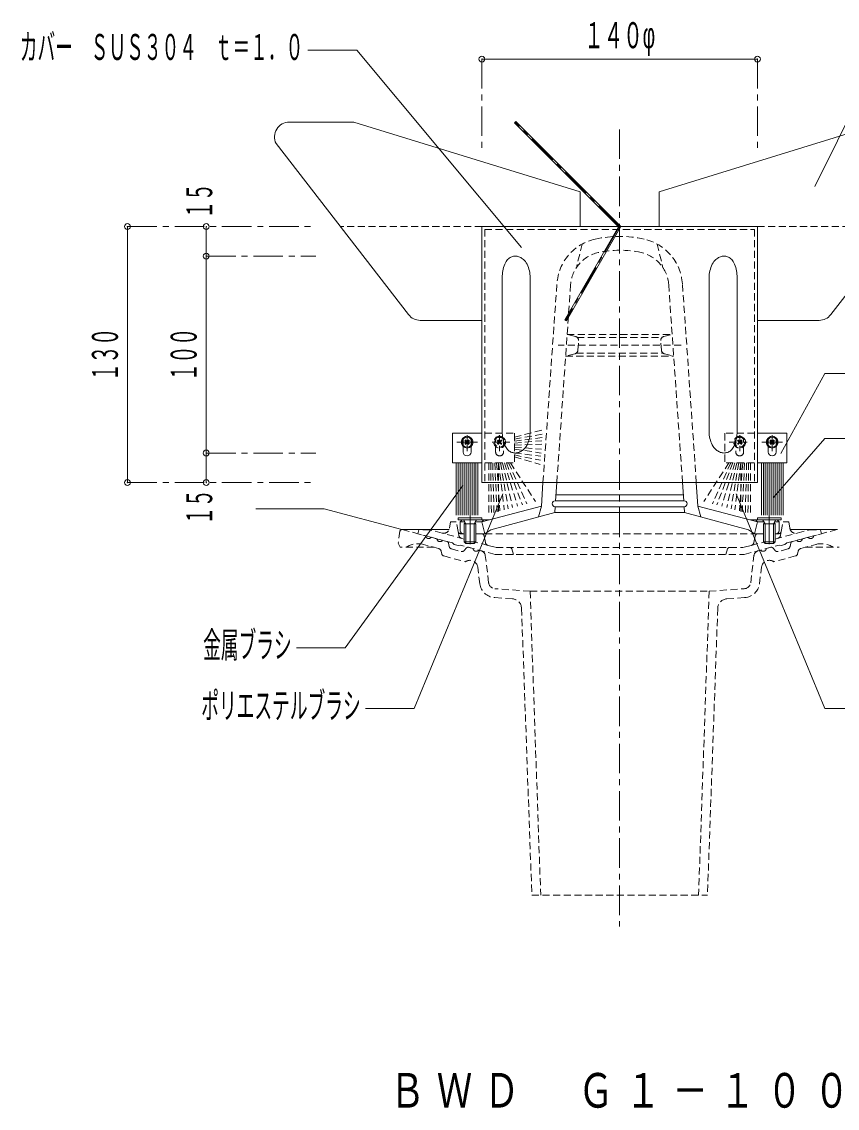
# Model space of a CAD drawing. Units: millimetres at full size, sheet at 1:3. Extents: x -304 to 319, y -571 to 476.
# Drawn here: x -304 to 111, y -571 to -19 of the extents above; entities that cross this region are included whole.
import ezdxf
from ezdxf.enums import TextEntityAlignment as Align

# ---------------------------------------------------------------- set-up
doc = ezdxf.new("R2010")
doc.units = ezdxf.units.MM
doc.header["$LTSCALE"] = 3
doc.header["$PDMODE"] = 32
doc.header["$PDSIZE"] = 3
for name, pattern in [('CHAIN1', [8, 5, -1, 1, -1]), ('CHAIN2', [12, 9, -1, 1, -1]), ('DASHED1', [1.8, 1.2, -0.6])]:
    doc.linetypes.add(name, pattern=pattern)
for name, color, linetype, lineweight in [('5-0_ 通芯', 4, 'CHAIN1', 9), ('5-2_ 鉄骨', 7, 'Continuous', 9), ('5-3_水切り', 3, 'Continuous', 9), ('5-4_イソバンド', 4, 'Continuous', 9), ('5-5_角波', 6, 'DASHED1', 9), ('5-9_建具', 4, 'DASHED1', 9), ('5-E_ 文字', 7, 'Continuous', 9), ('5-F_ 寸法', 7, 'Continuous', 9)]:
    doc.layers.add(name, color=color, linetype=linetype, lineweight=lineweight)
doc.layers.add('6-E_ 文字', color=7, linetype='Continuous')
doc.styles.add('超極細ゴシック', font='')
doc.styles.add('ＭＳ 明朝', font='')
doc.styles.get('超極細ゴシック').set_extended_font_data('超極細ゴシック')
doc.styles.get('ＭＳ 明朝').set_extended_font_data('MS Mincho')

msp = doc.modelspace()

# ---------------------------------------------------------------- linework, layer by layer
at = {"layer": '5-0_ 通芯'}
for p, q in [((0, -123.095), (-53.033, -70.062)), ((0, -73.743), (0, -478.452)), ((0, -123.095), (-27.5, -170.727))]:
    msp.add_line(p, q, dxfattribs=at)
at = {"layer": '5-2_ 鉄骨'}
msp.add_lwpolyline([(-110.633, -276.952), (-150.057, -266.388), (-184.759, -266.388)], dxfattribs=at)
at = {"layer": '5-3_水切り'}
for p, q in [((-70, -123.095), (-70, -253.095)), ((-70, -123.095), (70, -123.095)), ((70, -123.095), (70, -253.095)), ((-59.631, -148.095), (-59.631, -228.095)), ((-45.488, -148.095), (-45.488, -228.095)), ((45.488, -148.095), (45.488, -228.095)), ((59.631, -148.095), (59.631, -228.095)), ((-70, -253.095), (70, -253.095))]:
    msp.add_line(p, q, dxfattribs=at)
at = {"layer": '5-3_水切り', "linetype": 'DASHED1'}
for p, q in [((-68.5, -124.595), (-68.5, -253.095)), ((-68.5, -124.595), (68.5, -124.595)), ((68.5, -124.595), (68.5, -253.095))]:
    msp.add_line(p, q, dxfattribs=at)
at = {"layer": '5-3_水切り'}
for centre, radius, start, end in [((-41.02, -148.978), 18.632, 156.27401, 177.28557), ((-51.418, -145.086), 7.572, 131.72765, 151.56811), ((-53.714, -142.055), 3.794, 106.2563, 136.32467), ((-52.708, -144.821), 6.734, 92.76496, 107.88405), ((-53.572, -146.43), 8.353, 73.71853, 86.29762), ((-55.129, -147.707), 10.079, 55.16002, 67.24593), ((-52.551, -144.33), 5.837, 29.21698, 56.99181), ((-60.109, -148.845), 14.64, 2.93573, 30.20061), ((60.109, -148.845), 14.64, 149.79939, 177.06427), ((52.551, -144.33), 5.837, 123.00819, 150.78302), ((55.129, -147.707), 10.079, 112.75407, 124.83998), ((53.572, -146.43), 8.353, 93.70238, 106.28147), ((52.708, -144.821), 6.734, 72.11595, 87.23504), ((53.714, -142.055), 3.794, 43.67533, 73.7437), ((51.418, -145.086), 7.572, 28.43189, 48.27235), ((41.02, -148.978), 18.632, 2.71443, 23.72599), ((-41.02, -227.213), 18.632, 182.71443, 203.72599), ((-60.109, -227.345), 14.64, 329.79939, 357.06427), ((60.109, -227.345), 14.64, 182.93573, 210.20061), ((41.02, -227.213), 18.632, 336.27401, 357.28557), ((-51.418, -231.105), 7.572, 208.43189, 228.27235), ((-53.714, -234.136), 3.794, 223.67533, 253.7437), ((-55.129, -228.483), 10.079, 292.75407, 304.83998), ((-52.551, -231.86), 5.837, 303.00819, 330.78302), ((52.551, -231.86), 5.837, 209.21698, 236.99181), ((55.129, -228.483), 10.079, 235.16002, 247.24593), ((53.714, -234.136), 3.794, 286.2563, 316.32467), ((51.418, -231.105), 7.572, 311.72765, 331.56811), ((-52.708, -231.369), 6.734, 252.11595, 267.23504), ((-53.572, -229.76), 8.353, 273.70238, 286.28147), ((53.572, -229.76), 8.353, 253.71853, 266.29762), ((52.708, -231.369), 6.734, 272.76496, 287.88405)]:
    msp.add_arc(centre, radius, start, end, dxfattribs=at)
at = {"layer": '5-4_イソバンド'}
for p, q in [((-167.865, -70.062), (-135, -70.062)), ((-20, -105.418), (-135, -70.062)), ((-53.387, -70.416), (-52.679, -69.709)), ((-0.625, -123.178), (-53.387, -70.416)), ((0.625, -123.013), (-52.679, -69.709)), ((20, -105.418), (135, -70.062)), ((-107.252, -167.82), (-174.573, -80.916)), ((107.252, -167.82), (174.573, -80.916)), ((-20, -105.418), (-20, -123.095)), ((-18.031, -105.771), (-17.324, -105.064)), ((20, -105.418), (20, -123.095)), ((-27.067, -170.977), (0.625, -123.013)), ((-101.323, -170.727), (-70, -170.727)), ((101.323, -170.727), (70, -170.727))]:
    msp.add_line(p, q, dxfattribs=at)
at = {"layer": '5-4_イソバンド', "linetype": 'DASHED1'}
for p, q in [((-70, -123.095), (-141.898, -123.095)), ((70, -123.095), (141.898, -123.095)), ((-80.63, -279.095), (-79.5, -279.095)), ((79.5, -279.096), (80.63, -279.096))]:
    msp.add_line(p, q, dxfattribs=at)
at = {"layer": '5-4_イソバンド'}
msp.add_lwpolyline([(-27.067, -170.977), (-27.933, -170.477), (-0.625, -123.178)], dxfattribs=at)
for centre, start, end in [((-167.865, -77.562), 90, 206.56505), ((-101.323, -163.227), 217.76371, 270), ((101.323, -163.227), 270, 322.23629)]:
    msp.add_arc(centre, 7.5, start, end, dxfattribs=at)
at = {"layer": '5-5_角波', "color": 7, "linetype": 'Continuous'}
for p, q in [((-85, -228.095), (-85, -243.095)), ((-70, -228.095), (-85, -228.095)), ((-79.5, -231.595), (-79.5, -237.595)), ((-76.59, -231.403), (-78.693, -233.505)), ((-78.693, -231.685), (-76.59, -233.788)), ((-78.41, -231.403), (-76.307, -233.505)), ((-76.307, -231.685), (-78.41, -233.788)), ((-75.5, -237.595), (-75.5, -231.595)), ((70, -228.095), (85, -228.095)), ((75.5, -237.595), (75.5, -231.595)), ((78.41, -231.403), (76.307, -233.505)), ((76.307, -231.685), (78.41, -233.788)), ((76.59, -231.403), (78.693, -233.505)), ((78.693, -231.685), (76.59, -233.788)), ((79.5, -231.595), (79.5, -237.595)), ((85, -228.095), (85, -243.095)), ((-70, -243.095), (-85, -243.095)), ((-83, -243.095), (-83, -269.683)), ((-82, -243.095), (-82, -269.683)), ((-81, -243.095), (-81, -269.683)), ((-80, -243.095), (-80, -269.683)), ((-79, -243.095), (-79, -269.683)), ((-78, -243.095), (-78, -269.683)), ((-77, -243.095), (-77, -269.683)), ((-76, -243.095), (-76, -269.683)), ((-75, -243.095), (-75, -269.683)), ((-74, -243.095), (-74, -269.683)), ((-73, -243.095), (-73, -269.683)), ((-72, -243.095), (-72, -269.683)), ((70, -243.095), (85, -243.095)), ((72, -243.095), (72, -269.683)), ((73, -243.095), (73, -269.683)), ((74, -243.095), (74, -269.683)), ((75, -243.095), (75, -269.683)), ((76, -243.095), (76, -269.683)), ((77, -243.095), (77, -269.683)), ((78, -243.095), (78, -269.683)), ((79, -243.095), (79, -269.683)), ((80, -243.095), (80, -269.683)), ((81, -243.095), (81, -269.683)), ((82, -243.095), (82, -269.683)), ((83, -243.095), (83, -269.683))]:
    msp.add_line(p, q, dxfattribs=at)
at = {"layer": '5-5_角波', "color": 4, "linetype": 'CHAIN2'}
for p, q in [((-77.5, -229.108), (-77.5, -237.116)), ((77.5, -229.108), (77.5, -237.116)), ((-82.779, -232.595), (-72.284, -232.595)), ((82.779, -232.595), (72.284, -232.595))]:
    msp.add_line(p, q, dxfattribs=at)
at = {"layer": '5-5_角波'}
for p, q in [((-68.5, -228.095), (-53.5, -228.095)), ((-63, -237.595), (-63, -231.595)), ((-60.09, -231.403), (-62.193, -233.505)), ((-62.193, -231.685), (-60.09, -233.788)), ((-61.91, -231.403), (-59.807, -233.505)), ((-59.807, -231.685), (-61.91, -233.788)), ((-61, -229.108), (-61, -237.116)), ((-59, -231.595), (-59, -237.595)), ((-53.5, -230.095), (-39.088, -226.403)), ((-53.5, -228.095), (-53.5, -243.095)), ((-53.5, -231.095), (-39.231, -228.448)), ((-53.5, -232.095), (-39.359, -230.278)), ((53.5, -228.095), (53.5, -243.095)), ((68.5, -228.095), (53.5, -228.095)), ((59, -231.595), (59, -237.595)), ((61.91, -231.403), (59.807, -233.505)), ((59.807, -231.685), (61.91, -233.788)), ((60.09, -231.403), (62.193, -233.505)), ((62.193, -231.685), (60.09, -233.788)), ((61, -229.108), (61, -237.116)), ((63, -237.595), (63, -231.595)), ((-55.721, -232.595), (-66.216, -232.595)), ((-53.5, -233.095), (-39.47, -231.858)), ((-53.5, -234.095), (-39.593, -233.623)), ((-53.5, -235.095), (-39.771, -236.167)), ((-53.5, -236.095), (-39.905, -238.086)), ((55.721, -232.595), (66.216, -232.595)), ((-53.5, -238.095), (-40.021, -239.738)), ((-53.5, -239.095), (-40.158, -241.698)), ((-53.5, -240.095), (-40.316, -243.955)), ((-68.5, -243.095), (-53.5, -243.095)), ((-66.5, -243.095), (-66.5, -269.052)), ((-65.5, -243.095), (-65.186, -268.7)), ((-64.5, -243.095), (-63.865, -268.345)), ((-63.5, -243.095), (-62.233, -267.908)), ((-62.5, -243.095), (-60.831, -267.533)), ((-61.5, -243.095), (-58.597, -266.934)), ((-61.5, -243.095), (-61.5, -267.712)), ((-60.5, -243.095), (-56.598, -266.398)), ((-59.5, -243.095), (-54.384, -265.805)), ((-58.5, -243.095), (-51.889, -265.137)), ((-57.5, -243.095), (-49.376, -264.463)), ((-56.5, -243.095), (-47.129, -263.818)), ((-55.5, -243.095), (-42.782, -262.696)), ((55.5, -243.095), (42.782, -262.696)), ((56.5, -243.095), (47.129, -263.818)), ((57.5, -243.095), (49.376, -264.463)), ((58.5, -243.095), (51.889, -265.137)), ((68.5, -243.095), (53.5, -243.095)), ((59.5, -243.095), (54.384, -265.805)), ((60.5, -243.095), (56.598, -266.398)), ((61.5, -243.095), (58.597, -266.934)), ((62.5, -243.095), (60.831, -267.533)), ((61.5, -243.095), (61.5, -267.712)), ((63.5, -243.095), (62.233, -267.908)), ((64.5, -243.095), (63.865, -268.345)), ((65.5, -243.095), (65.186, -268.7)), ((66.5, -243.095), (66.5, -269.052))]:
    msp.add_line(p, q, dxfattribs=at)
at = {"layer": '5-5_角波', "color": 7, "linetype": 'Continuous'}
for centre, radius in [((-77.5, -232.595), 3), ((-77.5, -232.595), 2.5), ((77.5, -232.595), 3), ((77.5, -232.595), 2.5)]:
    msp.add_circle(centre, radius, dxfattribs=at)
at = {"layer": '5-5_角波'}
for centre, radius in [((-61, -232.595), 3), ((-61, -232.595), 2.5), ((61, -232.595), 3), ((61, -232.595), 2.5)]:
    msp.add_circle(centre, radius, dxfattribs=at)
at = {"layer": '5-5_角波', "color": 7, "linetype": 'Continuous'}
for centre, start, end in [((-77.5, -231.595), 90, 180), ((-77.5, -231.595), 0, 90), ((77.5, -231.595), 90, 180), ((77.5, -231.595), 0, 90), ((-77.5, -237.595), 180, 270), ((-77.5, -237.595), 270, 0), ((77.5, -237.595), 180, 270), ((77.5, -237.595), 270, 0)]:
    msp.add_arc(centre, 2, start, end, dxfattribs=at)
at = {"layer": '5-5_角波'}
for centre, start, end in [((-61, -231.595), 90, 180), ((-61, -231.595), 0, 90), ((61, -231.595), 90, 180), ((61, -231.595), 0, 90), ((-61, -237.595), 180, 270), ((-61, -237.595), 270, 0), ((61, -237.595), 180, 270), ((61, -237.595), 270, 0)]:
    msp.add_arc(centre, 2, start, end, dxfattribs=at)
at = {"layer": '5-9_建具', "color": 134, "lineweight": 5}
for p, q in [((-19, -131.955), (-22, -143.986)), ((19, -131.955), (22, -143.986)), ((-38.95, -253.095), (-31.889, -152.115)), ((-31.933, -253.095), (-24.906, -152.604)), ((31.933, -253.095), (24.906, -152.604)), ((38.95, -253.095), (31.889, -152.115)), ((-26.671, -177.855), (26.672, -177.855)), ((-22.381, -178.944), (-26.671, -177.855)), ((-21.582, -179.355), (21.582, -179.355)), ((-21.219, -185.9), (-20.878, -181.022)), ((21.219, -185.9), (20.878, -181.022)), ((22.381, -178.944), (26.672, -177.855)), ((31.285, -183.355), (-31.285, -183.355)), ((-22.008, -187.355), (22.008, -187.355)), ((-22.738, -187.703), (-27.441, -188.855)), ((-27.441, -188.855), (27.441, -188.855)), ((22.738, -187.703), (27.441, -188.855))]:
    msp.add_line(p, q, dxfattribs=at)
at = {"layer": '5-9_建具', "color": 7, "linetype": 'Continuous'}
for p, q in [((-39.782, -264.998), (-38.95, -253.095)), ((-32.58, -262.355), (-31.933, -253.095)), ((32.58, -262.355), (31.933, -253.095)), ((39.782, -264.998), (38.95, -253.095)), ((-32.79, -262.355), (32.79, -262.355)), ((-32.371, -259.355), (32.371, -259.355)), ((-70, -273.095), (-39.782, -264.998)), ((-65.5, -277.066), (-33, -268.358)), ((-39.782, -264.998), (-41.282, -270.577)), ((-33, -268.358), (-32.79, -265.355)), ((-33, -268.355), (33, -268.355)), ((-32.79, -265.355), (32.79, -265.355)), ((39.782, -264.998), (41.282, -270.577)), ((70, -273.095), (39.782, -264.998)), ((-82, -270.97), (-82, -272.096)), ((-82, -272.096), (-66.268, -272.096)), ((-81, -273.095), (-80, -272.096)), ((-81, -277.595), (-81, -273.095)), ((-81, -273.095), (-78.692, -273.095)), ((-78.13, -274.095), (-79.182, -272.223)), ((-79, -274.095), (-78.559, -273.332)), ((-73, -274.095), (-79, -274.095)), ((-79, -274.095), (-79, -283.225)), ((-78.13, -274.095), (-78.13, -284.096)), ((-73.87, -274.095), (-72.818, -272.223)), ((-73.87, -274.095), (-73.87, -284.096)), ((-73, -274.095), (-73.441, -273.332)), ((-73.308, -273.095), (-70, -273.095)), ((-73, -274.095), (-73, -283.225)), ((-70, -273.095), (-69, -272.096)), ((-70, -273.095), (-68.5, -279.096)), ((82, -272.096), (66.268, -272.096)), ((70, -273.095), (69, -272.096)), ((70, -270.97), (70, -272.096)), ((82, -270.97), (70, -270.97)), ((73.308, -273.095), (70, -273.095)), ((73.87, -274.095), (72.818, -272.223)), ((73, -274.095), (73.441, -273.332)), ((73, -274.095), (79, -274.095)), ((73, -274.095), (73, -283.225)), ((73.87, -274.095), (73.87, -284.096)), ((78.13, -274.095), (79.182, -272.223)), ((78.13, -274.095), (78.13, -284.096)), ((79, -274.095), (78.559, -273.332)), ((81, -273.095), (78.692, -273.095)), ((79, -274.095), (79, -283.225)), ((81, -273.095), (80, -272.096)), ((81, -277.595), (81, -273.095)), ((82, -270.97), (82, -272.096)), ((-110.633, -276.952), (-86.664, -276.952)), ((-79.5, -279.096), (-79, -279.096)), ((73, -279.096), (70.257, -279.096)), ((79.5, -279.096), (79, -279.096)), ((110.633, -276.952), (86.591, -276.952)), ((-78.13, -284.096), (-79, -283.225)), ((-73, -283.225), (-79, -283.225)), ((-73.87, -284.096), (-78.13, -284.096)), ((-73.87, -284.096), (-73, -283.225)), ((73.87, -284.096), (73, -283.225)), ((73, -283.225), (79, -283.225)), ((73.87, -284.096), (78.13, -284.096)), ((78.13, -284.096), (79, -283.225))]:
    msp.add_line(p, q, dxfattribs=at)
at = {"layer": '5-9_建具', "color": 7, "linetype": 'CHAIN1'}
for p, q in [((-76, -269.448), (-76, -285.777)), ((76, -269.448), (76, -285.777))]:
    msp.add_line(p, q, dxfattribs=at)
at = {"layer": '5-9_建具'}
for p, q in [((-86.493, -276.315), (-86, -273.096)), ((-83, -273.096), (-86, -273.096)), ((-82.105, -277.872), (-83, -273.096)), ((86.493, -276.315), (86, -273.096)), ((-111.623, -277.811), (-112.5, -283.952)), ((-110.5, -276.952), (-98.644, -280.129)), ((-102.5, -279.096), (-102, -277.095)), ((-96.441, -277.095), (-102, -277.095)), ((-90.235, -278.758), (-96.441, -277.095)), ((-95.746, -280.905), (-92.849, -281.682)), ((-79, -281.769), (-90.235, -278.758)), ((70.257, -279.096), (-70.257, -279.096)), ((-68.223, -283.464), (-68.78, -280.333)), ((68.223, -283.464), (68.78, -280.333)), ((79, -281.769), (90.235, -278.758)), ((82.105, -277.872), (81.732, -279.861)), ((90.235, -278.758), (96.441, -277.095)), ((95.746, -280.905), (92.849, -281.682)), ((96.441, -277.095), (102, -277.095)), ((110.5, -276.952), (98.644, -280.129)), ((102.5, -279.096), (102, -277.095)), ((-112.5, -283.952), (-111.5, -285.952)), ((-94.298, -285.952), (-111.5, -285.952)), ((-92.098, -286.542), (-99.621, -284.526)), ((-87.65, -283.075), (-89.951, -282.458)), ((-86.929, -283.84), (-86.567, -285.612)), ((-85.485, -286.76), (-80.515, -288.092)), ((-82, -285.106), (-81, -284.856)), ((-63.313, -289.595), (-81, -284.856)), ((-77.804, -286.285), (-79.004, -287.639)), ((-74.496, -286.599), (-76.797, -285.983)), ((-66.771, -285.045), (-73.119, -283.344)), ((-54.793, -286.821), (-54, -289.595)), ((54.793, -286.821), (54, -289.595)), ((66.771, -285.045), (62.852, -286.095)), ((63.313, -289.595), (81, -284.856)), ((66.771, -285.045), (73.119, -283.344)), ((74.496, -286.599), (76.797, -285.983)), ((77.804, -286.285), (79.004, -287.639)), ((85.485, -286.76), (80.515, -288.092)), ((82, -285.106), (81, -284.856)), ((82, -285.106), (84, -284.57)), ((86.929, -283.84), (86.567, -285.612)), ((87.65, -283.075), (89.951, -282.458)), ((92.098, -286.542), (99.621, -284.526)), ((94.298, -285.952), (111.5, -285.952)), ((-90.656, -288.072), (-90.418, -289.239)), ((-89.336, -290.387), (-78.369, -293.326)), ((-70.455, -287.682), (-71.598, -287.376)), ((-67.887, -293.202), (-68.253, -290.214)), ((-66.568, -303.943), (-68.253, -290.214)), ((-63.313, -289.595), (63.313, -289.595)), ((66.568, -303.943), (68.253, -290.214)), ((70.455, -287.682), (71.598, -287.376)), ((89.336, -290.387), (78.369, -293.326)), ((90.656, -288.072), (90.418, -289.239)), ((-71.034, -304.492), (-72.066, -296.088)), ((71.034, -304.492), (72.066, -296.088)), ((-45.5, -308.256), (-63.338, -307.008)), ((-45.5, -308.255), (-40.11, -462.656)), ((-45.5, -308.256), (45.5, -308.256)), ((45.5, -308.256), (40.11, -462.656)), ((45.5, -308.256), (63.338, -307.008)), ((-54.487, -312.138), (-63.652, -311.497)), ((54.487, -312.138), (63.652, -311.497)), ((-49.839, -316.947), (-44.61, -462.656)), ((49.839, -316.947), (44.61, -462.656)), ((-44.61, -462.656), (44.61, -462.656))]:
    msp.add_line(p, q, dxfattribs=at)
at = {"layer": '5-9_建具', "color": 7}
msp.add_line((-82.105, -277.872), (-81.732, -279.861), dxfattribs=at)
at = {"layer": '5-9_建具', "color": 7, "linetype": 'Continuous'}
for points in [[(65.5, -277.066), (33, -268.358), (32.79, -265.355)], [(-82, -270.97), (-70, -270.97), (-70, -272.096)], [(70, -273.095), (68.5, -279.096), (65.5, -277.066)], [(-73, -279.096), (-68.5, -279.096), (-65.5, -277.066)]]:
    msp.add_lwpolyline(points, dxfattribs=at)
at = {"layer": '5-9_建具'}
for points in [[(82.105, -277.872), (83, -273.096), (86, -273.096)], [(-82, -285.106), (-84, -284.57), (-85, -283.784), (-102.5, -279.096)], [(84, -284.57), (85, -283.784), (102.5, -279.096)], [(-66.771, -285.045), (-62.852, -286.095), (62.852, -286.095)]]:
    msp.add_lwpolyline(points, dxfattribs=at)
at = {"layer": '5-9_建具', "color": 134, "lineweight": 5}
for centre, radius, start, end in [((-6.95, -153.859), 25, 102.54309, 175.99998), ((0, -185.095), 57, 77.45692, 102.54308), ((6.95, -153.859), 25, 4.00002, 77.45691), ((-6.95, -153.859), 18, 102.54309, 175.99998), ((0, -185.095), 50, 77.45692, 102.54308), ((6.95, -153.859), 18, 4.00002, 77.45691), ((-22.873, -180.883), 2, 356.00018, 75.75797), ((22.873, -180.883), 2, 104.24203, 183.99982), ((-23.214, -185.76), 2, 283.77217, 355.99979), ((23.214, -185.76), 2, 184.00021, 256.22783)]:
    msp.add_arc(centre, radius, start, end, dxfattribs=at)
at = {"layer": '5-9_建具', "color": 7, "linetype": 'Continuous'}
for centre, radius, start, end in [((-32.79, -263.855), 1.5, 90, 270), ((32.79, -263.855), 1.5, 270, 90), ((-79.4, -272.346), 0.25, 29.32918, 90), ((-72.6, -272.346), 0.25, 90, 150.67082), ((72.6, -272.346), 0.25, 29.32918, 90), ((79.4, -272.346), 0.25, 90, 150.67082), ((-79.5, -277.595), 1.5, 180, 270), ((79.5, -277.595), 1.5, 270, 0)]:
    msp.add_arc(centre, radius, start, end, dxfattribs=at)
at = {"layer": '5-9_建具'}
for centre, radius, start, end in [((-110.633, -277.952), 1, 90, 171.8707), ((-97.034, -279.913), 1.625, 187.61929, 322.3797), ((-89.459, -275.861), 3, 254.99973, 351.29286), ((-80.63, -277.595), 1.5, 190.61565, 270), ((-79.766, -279.493), 2, 190.61488, 255.0005), ((-70.257, -280.595), 1.5, 10.08813, 90), ((70.257, -280.595), 1.5, 90, 169.91187), ((79.766, -279.493), 2, 284.9995, 349.38512), ((80.63, -277.595), 1.5, 270, 349.38435), ((89.458, -275.861), 3, 188.70714, 285.00027), ((97.034, -279.913), 1.625, 217.6203, 352.38071), ((-102.468, -295.151), 11, 74.99866, 123.25316), ((-91.238, -281.466), 1.625, 187.62059, 322.37891), ((-92.616, -288.473), 2, 11.56561, 74.99841), ((-87.909, -284.04), 1, 11.56642, 75.00078), ((-85.097, -285.312), 1.5, 191.5649, 254.99991), ((-77.056, -286.949), 1, 75.00023, 138.43498), ((-72.885, -286.384), 1.625, 187.62059, 322.38074), ((-66.254, -283.113), 2, 190.08743, 255.0005), ((-55.754, -287.096), 1, 15.94598, 90), ((55.754, -287.096), 1, 90, 164.05402), ((66.254, -283.113), 2, 284.9995, 349.91257), ((72.885, -286.384), 1.625, 217.61926, 352.37941), ((77.056, -286.949), 1, 41.56502, 104.99977), ((85.097, -285.312), 1.5, 285.00009, 348.4351), ((87.909, -284.04), 1, 104.99922, 168.43358), ((91.238, -281.466), 1.625, 217.62109, 352.37941), ((92.616, -288.473), 2, 105.00159, 168.43439), ((102.468, -295.151), 11, 56.74684, 105.00134), ((-88.948, -288.938), 1.5, 191.56418, 254.99976), ((-80.126, -286.643), 1.5, 254.99991, 318.43558), ((-71.231, -290.58), 3, 6.99973, 75.00041), ((71.231, -290.58), 3, 104.99959, 173.00027), ((80.126, -286.643), 1.5, 221.56442, 285.00009), ((88.948, -288.938), 1.5, 285.00024, 348.43582), ((-76.036, -296.575), 4, 6.99878, 125.67537), ((76.036, -296.575), 4, 54.32463, 173.00122), ((-63.094, -303.517), 8, 186.99913, 266.00005), ((-63.094, -303.517), 3.5, 186.99913, 266.00005), ((63.094, -303.517), 3.5, 273.99995, 353.00087), ((63.094, -303.517), 8, 273.99995, 353.00087), ((-54.835, -317.126), 5, 2.05519, 86.00026), ((54.836, -317.126), 5, 93.99974, 177.94481)]:
    msp.add_arc(centre, radius, start, end, dxfattribs=at)
at = {"layer": '5-E_ 文字'}
for p, q in [((104.327, -197.656), (81.943, -238.299)), ((129.208, -197.656), (104.327, -197.656)), ((-139.376, -337.1), (-79.722, -254.551)), ((-164.257, -337.1), (-139.376, -337.1))]:
    msp.add_line(p, q, dxfattribs=at)
for points in [[(-158.396, -33.478), (-133.514, -33.478), (-49.933, -133.68)], [(158.396, -33.478), (133.514, -33.478), (99.234, -102.671)], [(129.208, -230.8), (104.327, -230.8), (78.038, -260.819)], [(-129.208, -367.905), (-104.327, -367.905), (-59.276, -258.786)], [(129.208, -367.905), (104.327, -367.905), (59.276, -258.786)]]:
    msp.add_lwpolyline(points, dxfattribs=at)
at = {"layer": '5-F_ 寸法'}
for p, q in [((-70, -38.074), (70, -38.074)), ((-250.063, -253.095), (-250.063, -123.095)), ((-210.063, -138.095), (-210.063, -123.095)), ((-210.063, -238.095), (-210.063, -138.095)), ((-210.063, -253.095), (-210.063, -238.095))]:
    msp.add_line(p, q, dxfattribs=at)
at = {"layer": '5-F_ 寸法', "linetype": 'CHAIN1'}
for p, q in [((-70, -38.074), (-70, -84.034)), ((70, -38.074), (70, -84.034)), ((-250.063, -123.095), (-154.395, -123.095)), ((-210.063, -138.095), (-154.395, -138.095)), ((-210.063, -238.095), (-154.395, -238.095)), ((-250.063, -253.095), (-154.395, -253.095))]:
    msp.add_line(p, q, dxfattribs=at)
at = {"layer": '5-F_ 寸法'}
for p in [(-70, -38.074), (70, -38.074), (-250.063, -123.095), (-210.063, -123.095), (-210.063, -138.095), (-210.063, -238.095), (-250.063, -253.095), (-210.063, -253.095)]:
    msp.add_point(p, dxfattribs=at)

# ---------------------------------------------------------------- texts
at = {"layer": '5-E_ 文字', "style": '超極細ゴシック', "width": 0.5}
for s, p in [('カバー\u3000ＳＵＳ３０４\u3000ｔ＝１．０', (-304.765, -42.45)), ('金属ブラシ', (-211.626, -346.072)), ('ポリエステルブラシ', (-212.578, -376.878))]:
    msp.add_text(s, height=13.2, dxfattribs=at).set_placement(p, align=Align.BOTTOM_LEFT)
at = {"layer": '5-F_ 寸法', "style": '超極細ゴシック', "width": 0.55}
msp.add_text('１４０φ', height=13.2, dxfattribs=at).set_placement((-18, -36.476), align=Align.BOTTOM_LEFT)
at = {"layer": '5-F_ 寸法', "style": '超極細ゴシック', "width": 0.5}
for s, p in [('１５', (-203.028, -119.093)), ('１３０', (-250.963, -201.595)), ('１００', (-210.963, -201.595)), ('１５', (-203.028, -274.517))]:
    msp.add_text(s, height=13.2, rotation=90, dxfattribs=at).set_placement(p, align=Align.BOTTOM_LEFT)
at = {"layer": '6-E_ 文字', "insert": (-116.846, -570.831), "char_height": 17.6, "attachment_point": 7, "style": 'ＭＳ 明朝'}
msp.add_mtext('\\T1.33;\\W0.75;ＢＷＤ\u3000Ｇ１－１００', dxfattribs=at)

doc.saveas('drawing.dxf')
